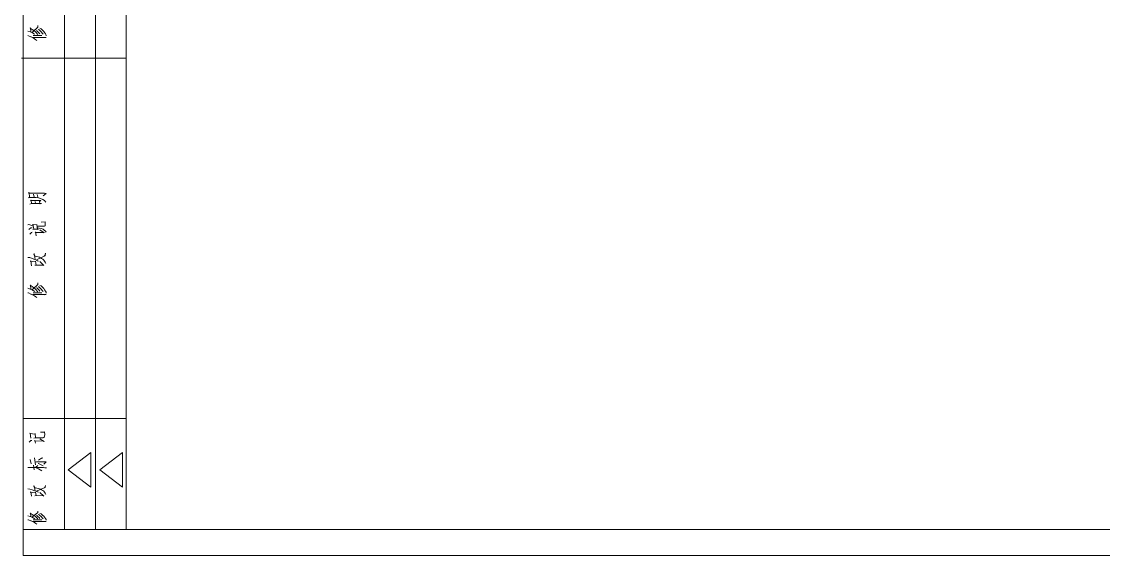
# Model space of a CAD drawing. Header units: millimetres. Extents: x 132745 to 150447, y -25377 to -12762.
# Drawn here: x 142040 to 146242, y -24795 to -22720 of the extents above; entities that cross this region are included whole.
import ezdxf

# ---------------------------------------------------------------- set-up
doc = ezdxf.new("R2010")
doc.units = ezdxf.units.MM
doc.layers.add('CAXA_0', color=7, linetype='Continuous', lineweight=18)
doc.layers.add('cdr_dim', color=7, linetype='Continuous', lineweight=18)
doc.layers.add('cdr_dwg1', color=4, linetype='Continuous', lineweight=18, true_color=0x00ffff)

msp = doc.modelspace()

# ---------------------------------------------------------------- linework, layer by layer
at = {"layer": 'CAXA_0', "color": 7, "linetype": 'Continuous'}
for p, q in [((142206.676, -24694.895), (142206.676, -21062.28)), ((142326.676, -24694.895), (142326.676, -21062.28)), ((142064.95, -22756.22), (142073.7, -22759.691)), ((142074.284, -22743.824), (142073.117, -22744.816)), ((142073.117, -22744.816), (142081.284, -22749.774)), ((142073.117, -22744.816), (142073.117, -22744.816)), ((142073.7, -22759.691), (142080.7, -22762.666)), ((142073.7, -22759.691), (142073.7, -22759.691)), ((142074.284, -22743.824), (142074.284, -22743.824)), ((142076.617, -22758.699), (142074.284, -22743.824)), ((142076.034, -22760.682), (142076.617, -22758.699)), ((142076.617, -22758.699), (142076.617, -22758.699)), ((142080.7, -22762.666), (142085.95, -22766.137)), ((142080.7, -22762.666), (142080.7, -22762.666)), ((142081.284, -22749.774), (142088.284, -22754.237)), ((142081.284, -22749.774), (142081.284, -22749.774)), ((142081.867, -22762.666), (142082.45, -22760.682)), ((142082.45, -22760.682), (142103.45, -22741.345)), ((142082.45, -22760.682), (142082.45, -22760.682)), ((142085.95, -22766.137), (142087.117, -22766.632)), ((142085.95, -22766.137), (142085.95, -22766.137)), ((142087.117, -22766.632), (142091.2, -22769.112)), ((142087.117, -22766.632), (142087.117, -22766.632)), ((142088.284, -22754.237), (142092.95, -22758.203)), ((142088.284, -22754.237), (142088.284, -22754.237)), ((142092.95, -22758.203), (142097.034, -22762.666)), ((142092.95, -22758.203), (142092.95, -22758.203)), ((142097.034, -22762.666), (142101.117, -22767.128)), ((142097.034, -22762.666), (142097.034, -22762.666)), ((142097.617, -22754.237), (142099.367, -22754.732)), ((142099.367, -22754.732), (142099.95, -22755.228)), ((142099.367, -22754.732), (142099.367, -22754.732)), ((142099.95, -22755.228), (142104.617, -22760.187)), ((142099.95, -22755.228), (142099.95, -22755.228)), ((142102.867, -22741.345), (142100.534, -22743.824)), ((142101.117, -22767.128), (142103.45, -22770.103)), ((142101.117, -22767.128), (142101.117, -22767.128)), ((142102.867, -22734.899), (142102.867, -22741.345)), ((142102.867, -22734.899), (142102.867, -22734.899)), ((142103.45, -22741.345), (142102.867, -22734.899)), ((142102.867, -22741.345), (142102.867, -22741.345)), ((142103.45, -22741.345), (142103.45, -22741.345)), ((142104.617, -22750.27), (142106.95, -22751.262)), ((142104.617, -22760.187), (142108.7, -22764.153)), ((142104.617, -22760.187), (142104.617, -22760.187)), ((142106.95, -22751.262), (142108.117, -22751.757)), ((142106.95, -22751.262), (142106.95, -22751.262)), ((142108.117, -22751.757), (142113.95, -22757.212)), ((142108.117, -22751.757), (142108.117, -22751.757)), ((142108.7, -22764.153), (142111.617, -22767.624)), ((142108.7, -22764.153), (142108.7, -22764.153)), ((142111.617, -22745.807), (142115.7, -22747.295)), ((142113.95, -22757.212), (142114.534, -22758.203)), ((142113.95, -22757.212), (142113.95, -22757.212)), ((142114.534, -22758.203), (142117.45, -22761.178)), ((142114.534, -22758.203), (142114.534, -22758.203)), ((142115.7, -22747.295), (142121.534, -22752.749)), ((142115.7, -22747.295), (142115.7, -22747.295)), ((142117.45, -22761.178), (142120.367, -22765.145)), ((142117.45, -22761.178), (142117.45, -22761.178)), ((142120.367, -22765.145), (142123.284, -22769.112)), ((142120.367, -22765.145), (142120.367, -22765.145)), ((142121.534, -22752.749), (142126.2, -22757.707)), ((142121.534, -22752.749), (142121.534, -22752.749)), ((142126.2, -22757.707), (142129.117, -22762.666)), ((142126.2, -22757.707), (142126.2, -22757.707)), ((142129.117, -22762.666), (142132.617, -22767.624)), ((142129.117, -22762.666), (142129.117, -22762.666)), ((142132.617, -22767.624), (142134.95, -22772.087)), ((142132.617, -22767.624), (142132.617, -22767.624)), ((142134.95, -22772.087), (142136.117, -22775.557)), ((142134.95, -22772.087), (142134.95, -22772.087)), ((142063.784, -22774.07), (142067.284, -22774.566)), ((142067.284, -22774.566), (142076.617, -22779.028)), ((142067.284, -22774.566), (142067.284, -22774.566)), ((142076.617, -22779.028), (142077.784, -22779.028)), ((142076.617, -22779.028), (142076.617, -22779.028)), ((142077.784, -22779.028), (142084.784, -22782.995)), ((142077.784, -22779.028), (142077.784, -22779.028)), ((142083.617, -22781.012), (142134.95, -22781.012)), ((142084.784, -22782.995), (142090.617, -22786.466)), ((142084.784, -22782.995), (142084.784, -22782.995)), ((142085.367, -22773.574), (142119.2, -22773.574)), ((142090.617, -22786.466), (142095.284, -22789.937)), ((142090.617, -22786.466), (142090.617, -22786.466)), ((142095.284, -22789.937), (142099.367, -22792.912)), ((142095.284, -22789.937), (142095.284, -22789.937)), ((142115.117, -22774.07), (142112.2, -22773.574)), ((142119.2, -22773.574), (142115.117, -22774.07)), ((142115.117, -22774.07), (142115.117, -22774.07)), ((142119.2, -22773.574), (142119.2, -22773.574)), ((142130.284, -22782.003), (142121.534, -22781.012)), ((142134.95, -22781.012), (142130.284, -22782.003)), ((142130.284, -22782.003), (142130.284, -22782.003)), ((142134.95, -22781.012), (142134.95, -22781.012)), ((142065.534, -23404.674), (142071.95, -23403.187)), ((142069.617, -23383.849), (142067.284, -23386.824)), ((142067.284, -23386.824), (142071.367, -23386.824)), ((142067.284, -23386.824), (142067.284, -23386.824)), ((142069.617, -23383.849), (142069.617, -23383.849)), ((142071.367, -23402.195), (142069.617, -23383.849)), ((142071.367, -23386.824), (142114.534, -23387.32)), ((142071.367, -23386.824), (142071.367, -23386.824)), ((142071.367, -23402.195), (142071.367, -23402.195)), ((142071.95, -23402.691), (142071.367, -23402.195)), ((142071.95, -23403.187), (142085.367, -23403.187)), ((142071.95, -23403.187), (142071.95, -23403.187)), ((142085.367, -23403.187), (142096.45, -23403.682)), ((142085.367, -23403.187), (142085.367, -23403.187)), ((142086.534, -23390.791), (142085.95, -23392.278)), ((142085.95, -23392.278), (142086.534, -23393.766)), ((142085.95, -23392.278), (142085.95, -23392.278)), ((142086.534, -23390.791), (142086.534, -23390.791)), ((142088.867, -23401.699), (142086.534, -23390.791)), ((142088.867, -23401.699), (142088.867, -23401.699)), ((142088.867, -23402.691), (142088.867, -23401.699)), ((142101.117, -23391.287), (142100.534, -23393.27)), ((142100.534, -23393.27), (142102.284, -23395.253)), ((142100.534, -23393.27), (142100.534, -23393.27)), ((142101.117, -23391.287), (142101.117, -23391.287)), ((142102.867, -23402.691), (142101.117, -23391.287)), ((142102.867, -23402.691), (142102.867, -23402.691)), ((142103.45, -23403.682), (142102.867, -23402.691)), ((142114.534, -23387.32), (142122.7, -23387.32)), ((142114.534, -23387.32), (142114.534, -23387.32)), ((142122.7, -23387.32), (142128.534, -23387.32)), ((142122.7, -23387.32), (142122.7, -23387.32)), ((142134.95, -23388.312), (142124.45, -23396.741)), ((142128.534, -23387.32), (142134.95, -23388.312)), ((142128.534, -23387.32), (142128.534, -23387.32)), ((142134.95, -23388.312), (142134.95, -23388.312)), ((142071.95, -23428.97), (142078.367, -23427.482)), ((142074.284, -23414.591), (142076.617, -23413.599)), ((142074.284, -23414.591), (142074.284, -23414.591)), ((142093.534, -23414.591), (142074.284, -23414.591)), ((142076.617, -23413.599), (142077.2, -23415.582)), ((142076.617, -23413.599), (142076.617, -23413.599)), ((142077.2, -23415.582), (142078.367, -23426.987)), ((142077.2, -23415.582), (142077.2, -23415.582)), ((142078.367, -23427.482), (142116.867, -23426.987)), ((142078.367, -23427.482), (142078.367, -23427.482)), ((142092.367, -23419.053), (142092.367, -23419.549)), ((142092.367, -23419.053), (142092.367, -23419.053)), ((142094.117, -23426.491), (142092.367, -23419.053)), ((142093.534, -23414.591), (142093.534, -23414.591)), ((142112.784, -23415.087), (142093.534, -23414.591)), ((142096.45, -23403.682), (142105.2, -23405.17)), ((142096.45, -23403.682), (142096.45, -23403.682)), ((142105.2, -23405.17), (142113.367, -23407.649)), ((142105.2, -23405.17), (142105.2, -23405.17)), ((142109.867, -23418.557), (142115.117, -23415.582)), ((142109.867, -23418.557), (142109.867, -23418.557)), ((142111.617, -23426.987), (142109.867, -23418.557)), ((142111.617, -23426.987), (142111.617, -23426.987)), ((142112.2, -23427.978), (142111.617, -23426.987)), ((142116.867, -23426.987), (142112.2, -23427.978)), ((142112.2, -23427.978), (142112.2, -23427.978)), ((142112.784, -23415.087), (142112.784, -23415.087)), ((142115.117, -23415.582), (142112.784, -23415.087)), ((142113.367, -23407.649), (142122.117, -23411.616)), ((142113.367, -23407.649), (142113.367, -23407.649)), ((142115.117, -23415.582), (142115.117, -23415.582)), ((142116.867, -23426.987), (142116.867, -23426.987)), ((142122.117, -23411.616), (142128.534, -23415.582)), ((142122.117, -23411.616), (142122.117, -23411.616)), ((142128.534, -23415.582), (142133.2, -23420.045)), ((142128.534, -23415.582), (142128.534, -23415.582)), ((142133.2, -23420.045), (142134.367, -23421.532)), ((142133.2, -23420.045), (142133.2, -23420.045)), ((142064.367, -23509.295), (142067.867, -23508.799)), ((142067.867, -23508.799), (142085.95, -23515.245)), ((142067.867, -23508.799), (142067.867, -23508.799)), ((142068.45, -23527.641), (142069.617, -23526.649)), ((142069.617, -23526.649), (142076.617, -23521.691)), ((142069.617, -23526.649), (142069.617, -23526.649)), ((142076.617, -23521.691), (142081.284, -23521.195)), ((142076.617, -23521.691), (142076.617, -23521.691)), ((142083.617, -23508.303), (142084.2, -23507.312)), ((142083.617, -23508.303), (142083.617, -23508.303)), ((142099.95, -23509.791), (142083.617, -23508.303)), ((142083.617, -23528.137), (142087.117, -23527.145)), ((142084.2, -23507.312), (142087.117, -23526.649)), ((142084.2, -23507.312), (142084.2, -23507.312)), ((142087.117, -23527.145), (142105.784, -23526.649)), ((142087.117, -23527.145), (142087.117, -23527.145)), ((142099.95, -23508.303), (142099.95, -23509.791)), ((142099.95, -23508.303), (142099.95, -23508.303)), ((142102.284, -23527.641), (142099.95, -23508.303)), ((142099.95, -23509.791), (142099.95, -23509.791)), ((142105.784, -23526.649), (142102.284, -23527.641)), ((142102.284, -23527.641), (142102.284, -23527.641)), ((142102.867, -23515.245), (142106.95, -23514.749)), ((142103.45, -23521.691), (142108.7, -23522.187)), ((142105.784, -23526.649), (142105.784, -23526.649)), ((142106.95, -23514.749), (142124.45, -23515.245)), ((142106.95, -23514.749), (142106.95, -23514.749)), ((142108.7, -23522.187), (142115.7, -23523.674)), ((142108.7, -23522.187), (142108.7, -23522.187)), ((142127.95, -23540.532), (142111.617, -23529.128)), ((142132.034, -23497.891), (142115.7, -23498.882)), ((142115.7, -23523.674), (142123.284, -23527.145)), ((142115.7, -23523.674), (142115.7, -23523.674)), ((142123.284, -23527.145), (142127.367, -23530.12)), ((142123.284, -23527.145), (142123.284, -23527.145)), ((142124.45, -23515.245), (142129.117, -23514.749)), ((142124.45, -23515.245), (142124.45, -23515.245)), ((142129.117, -23514.749), (142131.45, -23513.262)), ((142129.117, -23514.749), (142129.117, -23514.749)), ((142131.45, -23513.262), (142132.034, -23511.278)), ((142131.45, -23513.262), (142131.45, -23513.262)), ((142132.034, -23497.891), (142132.034, -23497.891)), ((142132.034, -23511.278), (142132.034, -23497.891)), ((142132.034, -23511.278), (142132.034, -23511.278)), ((142072.534, -23545.987), (142078.367, -23539.541)), ((142081.284, -23538.053), (142077.784, -23540.037)), ((142078.367, -23539.541), (142081.284, -23538.053)), ((142078.367, -23539.541), (142078.367, -23539.541)), ((142081.284, -23538.053), (142081.284, -23538.053)), ((142094.117, -23537.557), (142092.95, -23539.541)), ((142092.95, -23539.541), (142127.95, -23540.037)), ((142092.95, -23539.541), (142092.95, -23539.541)), ((142094.117, -23537.557), (142094.117, -23537.557)), ((142097.034, -23550.945), (142094.117, -23537.557)), ((142096.45, -23552.928), (142097.034, -23550.945)), ((142097.034, -23550.945), (142097.034, -23550.945)), ((142127.367, -23530.12), (142132.617, -23534.582)), ((142127.367, -23530.12), (142127.367, -23530.12)), ((142127.95, -23540.037), (142127.95, -23540.532)), ((142127.95, -23540.037), (142127.95, -23540.037)), ((142127.95, -23540.532), (142127.95, -23540.532)), ((142132.617, -23534.582), (142136.117, -23538.549)), ((142132.617, -23534.582), (142132.617, -23534.582)), ((142064.95, -23636.228), (142071.95, -23637.22)), ((142071.95, -23637.22), (142081.284, -23640.195)), ((142071.95, -23637.22), (142071.95, -23637.22)), ((142075.45, -23649.12), (142073.7, -23651.103)), ((142073.7, -23651.103), (142094.117, -23653.582)), ((142073.7, -23651.103), (142073.7, -23651.103)), ((142075.45, -23649.12), (142075.45, -23649.12)), ((142078.367, -23668.953), (142075.45, -23649.12)), ((142081.284, -23640.195), (142091.2, -23644.162)), ((142081.284, -23640.195), (142081.284, -23640.195)), ((142088.867, -23621.849), (142088.284, -23624.328)), ((142088.284, -23624.328), (142089.45, -23628.295)), ((142088.284, -23624.328), (142088.284, -23624.328)), ((142088.867, -23621.849), (142088.867, -23621.849)), ((142092.367, -23644.162), (142088.867, -23621.849)), ((142091.2, -23631.766), (142094.7, -23631.766)), ((142091.2, -23644.162), (142097.617, -23647.137)), ((142091.2, -23644.162), (142091.2, -23644.162)), ((142094.117, -23651.103), (142096.45, -23665.978)), ((142094.117, -23651.103), (142094.117, -23651.103)), ((142094.117, -23653.582), (142094.117, -23651.103)), ((142094.117, -23653.582), (142094.117, -23653.582)), ((142094.7, -23631.766), (142104.034, -23633.749)), ((142094.7, -23631.766), (142094.7, -23631.766)), ((142097.617, -23647.137), (142102.284, -23649.12)), ((142097.617, -23647.137), (142097.617, -23647.137)), ((142099.95, -23646.641), (142100.534, -23645.153)), ((142100.534, -23645.153), (142132.034, -23629.782)), ((142100.534, -23645.153), (142100.534, -23645.153)), ((142102.284, -23649.12), (142106.367, -23651.103)), ((142102.284, -23649.12), (142102.284, -23649.12)), ((142104.034, -23633.749), (142109.284, -23635.732)), ((142104.034, -23633.749), (142104.034, -23633.749)), ((142109.284, -23635.732), (142113.95, -23637.716)), ((142109.284, -23635.732), (142109.284, -23635.732)), ((142126.2, -23667.962), (142110.45, -23652.591)), ((142113.95, -23637.716), (142118.034, -23640.195)), ((142113.95, -23637.716), (142113.95, -23637.716)), ((142118.034, -23640.195), (142122.117, -23643.17)), ((142118.034, -23640.195), (142118.034, -23640.195)), ((142122.117, -23643.17), (142126.2, -23646.641)), ((142122.117, -23643.17), (142122.117, -23643.17)), ((142126.2, -23646.641), (142129.117, -23650.607)), ((142126.2, -23646.641), (142126.2, -23646.641)), ((142130.867, -23629.287), (142127.367, -23631.766)), ((142129.117, -23650.607), (142132.034, -23654.574)), ((142129.117, -23650.607), (142129.117, -23650.607)), ((142132.617, -23620.362), (142130.867, -23629.287)), ((142130.867, -23629.287), (142130.867, -23629.287)), ((142132.034, -23629.782), (142132.617, -23620.362)), ((142132.034, -23629.782), (142132.034, -23629.782)), ((142132.034, -23654.574), (142133.2, -23657.549)), ((142132.034, -23654.574), (142132.034, -23654.574)), ((142132.617, -23620.362), (142132.617, -23620.362)), ((142091.2, -23666.97), (142097.617, -23665.978)), ((142096.45, -23665.978), (142091.2, -23666.97)), ((142091.2, -23666.97), (142091.2, -23666.97)), ((142096.45, -23665.978), (142096.45, -23665.978)), ((142097.617, -23665.978), (142123.867, -23666.474)), ((142097.617, -23665.978), (142097.617, -23665.978)), ((142133.2, -23657.549), (142134.367, -23660.524)), ((142133.2, -23657.549), (142133.2, -23657.549)), ((142102.867, -23734.899), (142102.867, -23741.345)), ((142102.867, -23734.899), (142102.867, -23734.899)), ((142103.45, -23741.345), (142102.867, -23734.899)), ((142063.784, -23774.07), (142067.284, -23774.566)), ((142064.95, -23756.22), (142073.7, -23759.691)), ((142067.284, -23774.566), (142076.617, -23779.028)), ((142067.284, -23774.566), (142067.284, -23774.566)), ((142074.284, -23743.824), (142073.117, -23744.816)), ((142073.117, -23744.816), (142081.284, -23749.774)), ((142073.117, -23744.816), (142073.117, -23744.816)), ((142073.7, -23759.691), (142080.7, -23762.666)), ((142073.7, -23759.691), (142073.7, -23759.691)), ((142074.284, -23743.824), (142074.284, -23743.824)), ((142076.617, -23758.699), (142074.284, -23743.824)), ((142076.034, -23760.682), (142076.617, -23758.699)), ((142076.617, -23758.699), (142076.617, -23758.699)), ((142076.617, -23779.028), (142077.784, -23779.028)), ((142076.617, -23779.028), (142076.617, -23779.028)), ((142077.784, -23779.028), (142084.784, -23782.995)), ((142077.784, -23779.028), (142077.784, -23779.028)), ((142080.7, -23762.666), (142085.95, -23766.137)), ((142080.7, -23762.666), (142080.7, -23762.666)), ((142081.284, -23749.774), (142088.284, -23754.237)), ((142081.284, -23749.774), (142081.284, -23749.774)), ((142081.867, -23762.666), (142082.45, -23760.682)), ((142082.45, -23760.682), (142103.45, -23741.345)), ((142082.45, -23760.682), (142082.45, -23760.682)), ((142083.617, -23781.012), (142134.95, -23781.012)), ((142085.367, -23773.574), (142119.2, -23773.574)), ((142085.95, -23766.137), (142087.117, -23766.632)), ((142085.95, -23766.137), (142085.95, -23766.137)), ((142087.117, -23766.632), (142091.2, -23769.112)), ((142087.117, -23766.632), (142087.117, -23766.632)), ((142088.284, -23754.237), (142092.95, -23758.203)), ((142088.284, -23754.237), (142088.284, -23754.237)), ((142092.95, -23758.203), (142097.034, -23762.666)), ((142092.95, -23758.203), (142092.95, -23758.203)), ((142097.034, -23762.666), (142101.117, -23767.128)), ((142097.034, -23762.666), (142097.034, -23762.666)), ((142097.617, -23754.237), (142099.367, -23754.732)), ((142099.367, -23754.732), (142099.95, -23755.228)), ((142099.367, -23754.732), (142099.367, -23754.732)), ((142099.95, -23755.228), (142104.617, -23760.187)), ((142099.95, -23755.228), (142099.95, -23755.228)), ((142102.867, -23741.345), (142100.534, -23743.824)), ((142101.117, -23767.128), (142103.45, -23770.103)), ((142101.117, -23767.128), (142101.117, -23767.128)), ((142102.867, -23741.345), (142102.867, -23741.345)), ((142103.45, -23741.345), (142103.45, -23741.345)), ((142104.617, -23750.27), (142106.95, -23751.262)), ((142104.617, -23760.187), (142108.7, -23764.153)), ((142104.617, -23760.187), (142104.617, -23760.187)), ((142106.95, -23751.262), (142108.117, -23751.757)), ((142106.95, -23751.262), (142106.95, -23751.262)), ((142108.117, -23751.757), (142113.95, -23757.212)), ((142108.117, -23751.757), (142108.117, -23751.757)), ((142108.7, -23764.153), (142111.617, -23767.624)), ((142108.7, -23764.153), (142108.7, -23764.153)), ((142111.617, -23745.807), (142115.7, -23747.295)), ((142115.117, -23774.07), (142112.2, -23773.574)), ((142113.95, -23757.212), (142114.534, -23758.203)), ((142113.95, -23757.212), (142113.95, -23757.212)), ((142114.534, -23758.203), (142117.45, -23761.178)), ((142114.534, -23758.203), (142114.534, -23758.203)), ((142119.2, -23773.574), (142115.117, -23774.07)), ((142115.117, -23774.07), (142115.117, -23774.07)), ((142115.7, -23747.295), (142121.534, -23752.749)), ((142115.7, -23747.295), (142115.7, -23747.295)), ((142117.45, -23761.178), (142120.367, -23765.145)), ((142117.45, -23761.178), (142117.45, -23761.178)), ((142119.2, -23773.574), (142119.2, -23773.574)), ((142120.367, -23765.145), (142123.284, -23769.112)), ((142120.367, -23765.145), (142120.367, -23765.145)), ((142121.534, -23752.749), (142126.2, -23757.707)), ((142121.534, -23752.749), (142121.534, -23752.749)), ((142130.284, -23782.003), (142121.534, -23781.012)), ((142126.2, -23757.707), (142129.117, -23762.666)), ((142126.2, -23757.707), (142126.2, -23757.707)), ((142129.117, -23762.666), (142132.617, -23767.624)), ((142129.117, -23762.666), (142129.117, -23762.666)), ((142134.95, -23781.012), (142130.284, -23782.003)), ((142132.617, -23767.624), (142134.95, -23772.087)), ((142132.617, -23767.624), (142132.617, -23767.624)), ((142134.95, -23772.087), (142136.117, -23775.557)), ((142134.95, -23772.087), (142134.95, -23772.087)), ((142134.95, -23781.012), (142134.95, -23781.012)), ((142084.784, -23782.995), (142090.617, -23786.466)), ((142084.784, -23782.995), (142084.784, -23782.995)), ((142090.617, -23786.466), (142095.284, -23789.937)), ((142090.617, -23786.466), (142090.617, -23786.466)), ((142095.284, -23789.937), (142099.367, -23792.912)), ((142095.284, -23789.937), (142095.284, -23789.937)), ((142130.284, -23782.003), (142130.284, -23782.003)), ((142073.7, -24319.643), (142071.95, -24320.938)), ((142071.95, -24320.938), (142092.95, -24323.528)), ((142071.95, -24320.938), (142071.95, -24320.938)), ((142073.7, -24319.643), (142073.7, -24319.643)), ((142076.617, -24339.499), (142073.7, -24319.643)), ((142092.95, -24320.938), (142094.7, -24337.773)), ((142092.95, -24320.938), (142092.95, -24320.938)), ((142092.95, -24323.528), (142092.95, -24320.938)), ((142092.95, -24323.528), (142092.95, -24323.528)), ((142128.534, -24314.895), (142113.367, -24315.758)), ((142113.367, -24315.758), (142128.534, -24315.758)), ((142113.367, -24315.758), (142113.367, -24315.758)), ((142128.534, -24314.895), (142128.534, -24314.895)), ((142130.284, -24325.686), (142128.534, -24314.895)), ((142129.7, -24329.571), (142130.284, -24325.686)), ((142130.284, -24325.686), (142130.284, -24325.686)), ((142069.617, -24354.175), (142074.284, -24348.996)), ((142074.284, -24348.996), (142076.617, -24347.701)), ((142074.284, -24348.996), (142074.284, -24348.996)), ((142079.534, -24347.701), (142075.45, -24348.132)), ((142076.617, -24347.701), (142079.534, -24347.701)), ((142076.617, -24347.701), (142076.617, -24347.701)), ((142079.534, -24347.701), (142079.534, -24347.701)), ((142088.284, -24338.636), (142097.034, -24337.773)), ((142091.784, -24347.701), (142090.034, -24349.427)), ((142090.034, -24349.427), (142123.867, -24350.291)), ((142090.034, -24349.427), (142090.034, -24349.427)), ((142091.784, -24347.701), (142091.784, -24347.701)), ((142094.7, -24358.924), (142091.784, -24347.701)), ((142097.034, -24337.773), (142116.867, -24337.773)), ((142097.034, -24337.773), (142097.034, -24337.773)), ((142127.367, -24352.017), (142111.034, -24341.657)), ((142116.867, -24337.773), (142123.284, -24337.341)), ((142116.867, -24337.773), (142116.867, -24337.773)), ((142123.284, -24337.341), (142126.2, -24336.478)), ((142123.284, -24337.341), (142123.284, -24337.341)), ((142123.867, -24350.291), (142127.367, -24352.017)), ((142123.867, -24350.291), (142123.867, -24350.291)), ((142126.2, -24336.478), (142127.95, -24335.183)), ((142126.2, -24336.478), (142126.2, -24336.478)), ((142127.367, -24352.017), (142127.367, -24352.017)), ((142127.95, -24335.183), (142129.117, -24333.024)), ((142127.95, -24335.183), (142127.95, -24335.183)), ((142129.117, -24333.024), (142129.7, -24329.571)), ((142129.117, -24333.024), (142129.117, -24333.024)), ((142129.7, -24329.571), (142129.7, -24329.571)), ((142064.367, -24452.593), (142125.617, -24453.024)), ((142077.2, -24439.211), (142073.7, -24421.945)), ((142089.45, -24462.521), (142085.95, -24443.96)), ((142090.034, -24452.593), (142097.034, -24454.751)), ((142094.7, -24443.096), (142090.617, -24415.039)), ((142094.7, -24431.873), (142098.2, -24430.578)), ((142095.867, -24451.729), (142103.45, -24445.255)), ((142098.2, -24430.578), (142127.367, -24430.578)), ((142098.2, -24430.578), (142098.2, -24430.578)), ((142104.034, -24437.485), (142106.367, -24437.916)), ((142106.367, -24424.967), (142118.034, -24417.197)), ((142106.367, -24437.916), (142123.867, -24446.981)), ((142106.367, -24437.916), (142106.367, -24437.916)), ((142122.7, -24415.902), (142115.117, -24418.924)), ((142118.034, -24417.197), (142122.7, -24415.902)), ((142118.034, -24417.197), (142118.034, -24417.197)), ((142122.7, -24415.902), (142122.7, -24415.902)), ((142130.867, -24454.319), (142124.45, -24453.456)), ((142125.617, -24453.024), (142136.7, -24453.888)), ((142125.617, -24453.024), (142125.617, -24453.024)), ((142126.784, -24439.643), (142134.95, -24431.442)), ((142136.117, -24431.442), (142126.784, -24439.643)), ((142126.784, -24439.643), (142126.784, -24439.643)), ((142127.367, -24430.578), (142133.784, -24431.01)), ((142127.367, -24430.578), (142127.367, -24430.578)), ((142133.784, -24431.01), (142136.117, -24431.442)), ((142133.784, -24431.01), (142133.784, -24431.01)), ((142136.117, -24431.442), (142136.117, -24431.442)), ((142097.034, -24454.751), (142105.2, -24458.204)), ((142097.034, -24454.751), (142097.034, -24454.751)), ((142105.2, -24458.204), (142112.784, -24462.089)), ((142105.2, -24458.204), (142105.2, -24458.204)), ((142112.784, -24462.089), (142118.617, -24465.542)), ((142112.784, -24462.089), (142112.784, -24462.089)), ((142136.7, -24453.888), (142130.867, -24454.319)), ((142130.867, -24454.319), (142130.867, -24454.319)), ((142136.7, -24453.888), (142136.7, -24453.888)), ((142064.95, -24536.765), (142071.95, -24537.629)), ((142071.95, -24537.629), (142081.284, -24540.219)), ((142071.95, -24537.629), (142071.95, -24537.629)), ((142088.867, -24524.247), (142088.284, -24526.406)), ((142088.284, -24526.406), (142089.45, -24529.859)), ((142088.284, -24526.406), (142088.284, -24526.406)), ((142088.867, -24524.247), (142088.867, -24524.247)), ((142092.367, -24543.672), (142088.867, -24524.247)), ((142091.2, -24532.88), (142094.7, -24532.88)), ((142094.7, -24532.88), (142104.034, -24534.607)), ((142094.7, -24532.88), (142094.7, -24532.88)), ((142100.534, -24544.535), (142132.034, -24531.154)), ((142104.034, -24534.607), (142109.284, -24536.334)), ((142104.034, -24534.607), (142104.034, -24534.607)), ((142109.284, -24536.334), (142113.95, -24538.06)), ((142109.284, -24536.334), (142109.284, -24536.334)), ((142130.867, -24530.722), (142127.367, -24532.88)), ((142132.617, -24522.952), (142130.867, -24530.722)), ((142130.867, -24530.722), (142130.867, -24530.722)), ((142132.034, -24531.154), (142132.617, -24522.952)), ((142132.034, -24531.154), (142132.034, -24531.154)), ((142132.617, -24522.952), (142132.617, -24522.952)), ((142075.45, -24547.988), (142073.7, -24549.715)), ((142073.7, -24549.715), (142094.117, -24551.873)), ((142073.7, -24549.715), (142073.7, -24549.715)), ((142075.45, -24547.988), (142075.45, -24547.988)), ((142078.367, -24565.255), (142075.45, -24547.988)), ((142081.284, -24540.219), (142091.2, -24543.672)), ((142081.284, -24540.219), (142081.284, -24540.219)), ((142091.2, -24543.672), (142097.617, -24546.262)), ((142091.2, -24543.672), (142091.2, -24543.672)), ((142091.2, -24563.528), (142097.617, -24562.665)), ((142096.45, -24562.665), (142091.2, -24563.528)), ((142091.2, -24563.528), (142091.2, -24563.528)), ((142094.117, -24549.715), (142096.45, -24562.665)), ((142094.117, -24549.715), (142094.117, -24549.715)), ((142094.117, -24551.873), (142094.117, -24549.715)), ((142094.117, -24551.873), (142094.117, -24551.873)), ((142096.45, -24562.665), (142096.45, -24562.665)), ((142097.617, -24546.262), (142102.284, -24547.988)), ((142097.617, -24546.262), (142097.617, -24546.262)), ((142097.617, -24562.665), (142123.867, -24563.096)), ((142097.617, -24562.665), (142097.617, -24562.665)), ((142099.95, -24545.83), (142100.534, -24544.535)), ((142100.534, -24544.535), (142100.534, -24544.535)), ((142102.284, -24547.988), (142106.367, -24549.715)), ((142102.284, -24547.988), (142102.284, -24547.988)), ((142126.2, -24564.391), (142110.45, -24551.01)), ((142113.95, -24538.06), (142118.034, -24540.219)), ((142113.95, -24538.06), (142113.95, -24538.06)), ((142118.034, -24540.219), (142122.117, -24542.809)), ((142118.034, -24540.219), (142118.034, -24540.219)), ((142122.117, -24542.809), (142126.2, -24545.83)), ((142122.117, -24542.809), (142122.117, -24542.809)), ((142126.2, -24545.83), (142129.117, -24549.283)), ((142126.2, -24545.83), (142126.2, -24545.83)), ((142129.117, -24549.283), (142132.034, -24552.737)), ((142129.117, -24549.283), (142129.117, -24549.283)), ((142132.034, -24552.737), (142133.2, -24555.327)), ((142132.034, -24552.737), (142132.034, -24552.737)), ((142133.2, -24555.327), (142134.367, -24557.916)), ((142133.2, -24555.327), (142133.2, -24555.327)), ((142063.784, -24656.765), (142067.284, -24657.197)), ((142064.95, -24641.226), (142073.7, -24644.247)), ((142067.284, -24657.197), (142076.617, -24661.082)), ((142067.284, -24657.197), (142067.284, -24657.197)), ((142074.284, -24630.434), (142073.117, -24631.298)), ((142073.117, -24631.298), (142081.284, -24635.614)), ((142073.117, -24631.298), (142073.117, -24631.298)), ((142073.7, -24644.247), (142080.7, -24646.837)), ((142073.7, -24644.247), (142073.7, -24644.247)), ((142074.284, -24630.434), (142074.284, -24630.434)), ((142076.617, -24643.384), (142074.284, -24630.434)), ((142076.034, -24645.111), (142076.617, -24643.384)), ((142076.617, -24643.384), (142076.617, -24643.384)), ((142076.617, -24661.082), (142077.784, -24661.082)), ((142076.617, -24661.082), (142076.617, -24661.082)), ((142077.784, -24661.082), (142084.784, -24664.535)), ((142077.784, -24661.082), (142077.784, -24661.082)), ((142080.7, -24646.837), (142085.95, -24649.859)), ((142080.7, -24646.837), (142080.7, -24646.837)), ((142081.284, -24635.614), (142088.284, -24639.499)), ((142081.284, -24635.614), (142081.284, -24635.614)), ((142081.867, -24646.837), (142082.45, -24645.111)), ((142082.45, -24645.111), (142103.45, -24628.276)), ((142082.45, -24645.111), (142082.45, -24645.111)), ((142083.617, -24662.809), (142134.95, -24662.809)), ((142085.367, -24656.334), (142119.2, -24656.334)), ((142085.95, -24649.859), (142087.117, -24650.291)), ((142085.95, -24649.859), (142085.95, -24649.859)), ((142087.117, -24650.291), (142091.2, -24652.449)), ((142087.117, -24650.291), (142087.117, -24650.291)), ((142088.284, -24639.499), (142092.95, -24642.952)), ((142088.284, -24639.499), (142088.284, -24639.499)), ((142092.95, -24642.952), (142097.034, -24646.837)), ((142092.95, -24642.952), (142092.95, -24642.952)), ((142097.034, -24646.837), (142101.117, -24650.722)), ((142097.034, -24646.837), (142097.034, -24646.837)), ((142097.617, -24639.499), (142099.367, -24639.931)), ((142099.367, -24639.931), (142099.95, -24640.363)), ((142099.367, -24639.931), (142099.367, -24639.931)), ((142099.95, -24640.363), (142104.617, -24644.679)), ((142099.95, -24640.363), (142099.95, -24640.363)), ((142102.867, -24628.276), (142100.534, -24630.434)), ((142101.117, -24650.722), (142103.45, -24653.312)), ((142101.117, -24650.722), (142101.117, -24650.722)), ((142102.867, -24622.665), (142102.867, -24628.276)), ((142102.867, -24622.665), (142102.867, -24622.665)), ((142103.45, -24628.276), (142102.867, -24622.665)), ((142102.867, -24628.276), (142102.867, -24628.276)), ((142103.45, -24628.276), (142103.45, -24628.276)), ((142104.617, -24636.046), (142106.95, -24636.909)), ((142104.617, -24644.679), (142108.7, -24648.132)), ((142104.617, -24644.679), (142104.617, -24644.679)), ((142106.95, -24636.909), (142108.117, -24637.341)), ((142106.95, -24636.909), (142106.95, -24636.909)), ((142108.117, -24637.341), (142113.95, -24642.089)), ((142108.117, -24637.341), (142108.117, -24637.341)), ((142108.7, -24648.132), (142111.617, -24651.154)), ((142108.7, -24648.132), (142108.7, -24648.132)), ((142111.617, -24632.161), (142115.7, -24633.456)), ((142115.117, -24656.765), (142112.2, -24656.334)), ((142113.95, -24642.089), (142114.534, -24642.952)), ((142113.95, -24642.089), (142113.95, -24642.089)), ((142114.534, -24642.952), (142117.45, -24645.542)), ((142114.534, -24642.952), (142114.534, -24642.952)), ((142119.2, -24656.334), (142115.117, -24656.765)), ((142115.117, -24656.765), (142115.117, -24656.765)), ((142115.7, -24633.456), (142121.534, -24638.204)), ((142115.7, -24633.456), (142115.7, -24633.456)), ((142117.45, -24645.542), (142120.367, -24648.996)), ((142117.45, -24645.542), (142117.45, -24645.542)), ((142119.2, -24656.334), (142119.2, -24656.334)), ((142120.367, -24648.996), (142123.284, -24652.449)), ((142120.367, -24648.996), (142120.367, -24648.996)), ((142121.534, -24638.204), (142126.2, -24642.521)), ((142121.534, -24638.204), (142121.534, -24638.204)), ((142130.284, -24663.672), (142121.534, -24662.809)), ((142126.2, -24642.521), (142129.117, -24646.837)), ((142126.2, -24642.521), (142126.2, -24642.521)), ((142129.117, -24646.837), (142132.617, -24651.154)), ((142129.117, -24646.837), (142129.117, -24646.837)), ((142134.95, -24662.809), (142130.284, -24663.672)), ((142130.284, -24663.672), (142130.284, -24663.672)), ((142132.617, -24651.154), (142134.95, -24655.039)), ((142132.617, -24651.154), (142132.617, -24651.154)), ((142134.95, -24655.039), (142136.117, -24658.06)), ((142134.95, -24655.039), (142134.95, -24655.039)), ((142134.95, -24662.809), (142134.95, -24662.809)), ((142084.784, -24664.535), (142090.617, -24667.557)), ((142084.784, -24664.535), (142084.784, -24664.535)), ((142090.617, -24667.557), (142095.284, -24670.578)), ((142090.617, -24667.557), (142090.617, -24667.557)), ((142095.284, -24670.578), (142099.367, -24673.168)), ((142095.284, -24670.578), (142095.284, -24670.578))]:
    msp.add_line(p, q, dxfattribs=at)
at = {"layer": 'CAXA_0', "color": 4, "linetype": 'Continuous', "true_color": 0x00ffff}
for p, q in [((142446.676, -22862.28), (142040.282, -22862.28)), ((142446.676, -24262.28), (142046.676, -24262.28)), ((142446.676, -24694.895), (142046.676, -24694.895))]:
    msp.add_line(p, q, dxfattribs=at)
at = {"layer": 'CAXA_0', "color": 1, "linetype": 'Continuous', "true_color": 0xff0000}
for p, q in [((142221.56, -24462.28), (142308.805, -24395.37)), ((142308.805, -24529.19), (142308.805, -24395.37)), ((142344.432, -24462.28), (142431.676, -24395.37)), ((142431.676, -24529.19), (142431.676, -24395.37)), ((142221.56, -24462.28), (142308.805, -24529.19)), ((142344.432, -24462.28), (142431.676, -24529.19))]:
    msp.add_line(p, q, dxfattribs=at)
at = {"layer": 'cdr_dim', "linetype": 'Continuous'}
for q in [(142046.676, -18854.895), (150446.676, -24794.895)]:
    msp.add_line((142046.676, -24794.895), q, dxfattribs=at)
at = {"layer": 'cdr_dwg1', "linetype": 'Continuous'}
for p, q in [((142446.676, -24694.895), (142446.676, -18954.895)), ((150346.676, -24694.895), (142446.676, -24694.895))]:
    msp.add_line(p, q, dxfattribs=at)

doc.saveas('drawing.dxf')
